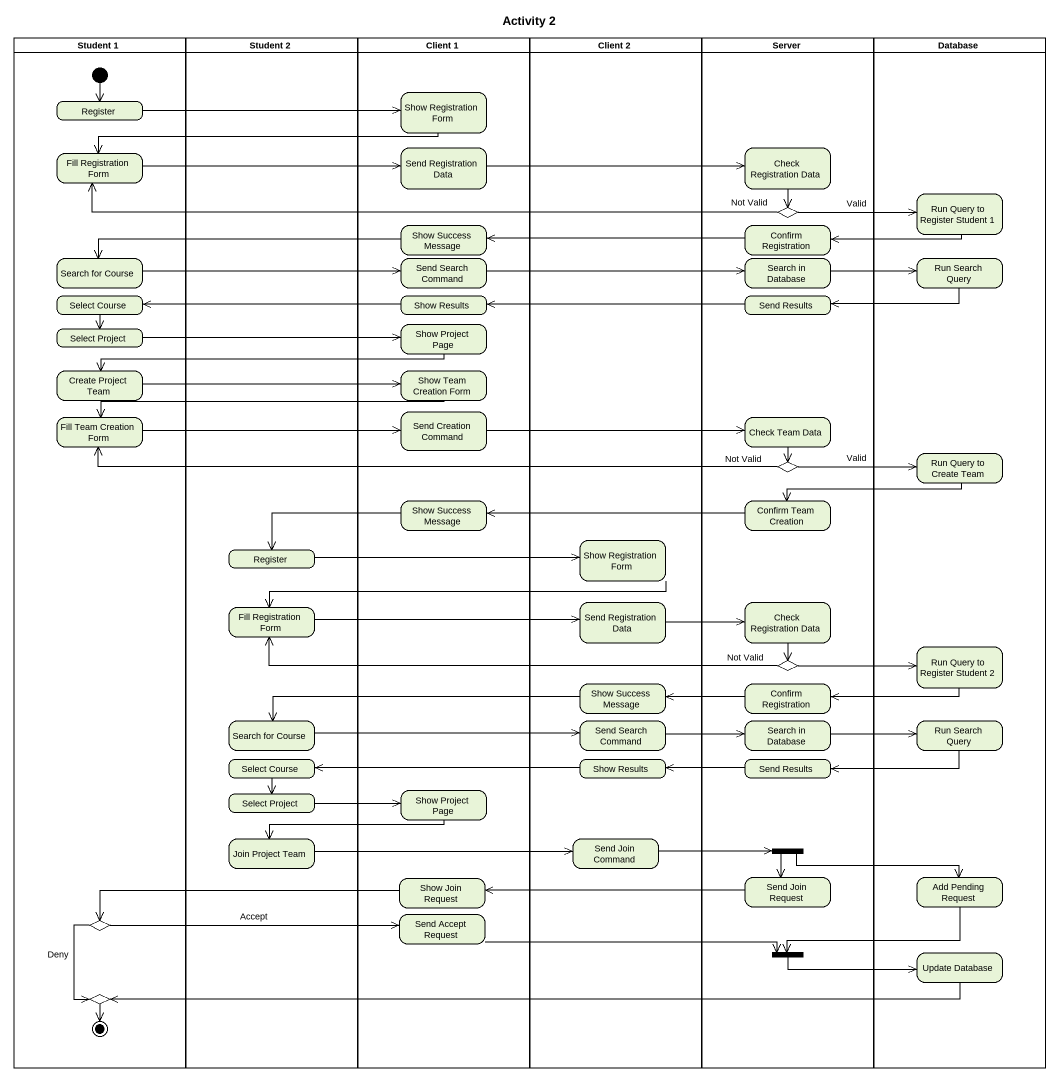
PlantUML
@startuml
title Activity 2
hide empty description
state "Student 1" as Student_1 <<partition>> {
  state Register
  state "Fill Registration Form" as Fill_Registration_Form
  state "Search for Course" as Search_for_Course
  state "Select Course" as Select_Course
  state "Select Project" as Select_Project
  state "Create Project Team" as Create_Project_Team
  state "Fill Team Creation Form" as Fill_Team_Creation_Form
  state choice4 <<choice>>
  state choice5 <<choice>>
  [*] --> Register
  choice5 --> [*]
}
state "Student 2" as Student_2 <<partition>> {
  state "Register" as Register_2
  state "Fill Registration Form" as Fill_Registration_Form_2
  state "Search for Course" as Search_for_Course_2
  state "Select Course" as Select_Course_2
  state "Select Project" as Select_Project_2
  state "Join Project Team" as Join_Project_Team
}
state "Client 1" as Client_1 <<partition>> {
  state "Show Registration Form" as Show_Registration_Form
  state "Send Registration Data" as Send_Registration_Data
  state "Show Success Message" as Show_Success_Message
  state "Send Search Command" as Send_Search_Command
  state "Show Results" as Show_Results
  state "Show Project Page" as Show_Project_Page
  state "Show Team Creation Form" as Show_Team_Creation_Form
  state "Send Creation Command" as Send_Creation_Command
  state "Show Success Message" as Show_Success_Message_2
  state "Show Project Page" as Show_Project_Page_2
  state "Show Join Request" as Show_Join_Request
  state "Send Accept Request" as Send_Accept_Request
}
state "Client 2" as Client_2 <<partition>> {
  state "Show Registration Form" as Show_Registration_Form_2
  state "Send Registration Data" as Send_Registration_Data_2
  state "Show Success Message" as Show_Success_Message_3
  state "Send Search Command" as Send_Search_Command_2
  state "Show Results" as Show_Results_2
  state "Send Join Command" as Send_Join_Command
}
state Server <<partition>> {
  state "Check Registration Data" as Check_Registration_Data
  state "Confirm Registration" as Confirm_Registration
  state choice1 <<choice>>
  state "Search in Database" as Search_in_Database
  state "Send Results" as Send_Results
  state "Check Team Data" as Check_Team_Data
  state choice2 <<choice>>
  state "Confirm Team Creation" as Confirm_Team_Creation
  state "Check Registration Data" as Check_Registration_Data_2
  state choice3 <<choice>>
  state "Confirm Registration" as Confirm_Registration_2
  state "Search in Database" as Search_in_Database_2
  state "Send Results" as Send_Results_2
  state fork1 <<fork>>
  state "Send Join Request" as Send_Join_Request
  state fork2 <<join>>
}
state "Database" as Database_ <<partition>> {
  state "Run Query to Register Student 1" as Run_Query_to_Register
  state "Run Search Query" as Run_Search_Query
  state "Run Query to Create Team" as Run_Query_to_Create_Team
  state "Run Query to Register Student 2" as Run_Query_to_Register_2
  state "Run Search Query" as Run_Search_Query_2
  state "Add Pending Request" as Add_Pending_Request
  state "Update Database" as Update_Database
}
Register -right-> Show_Registration_Form
Show_Registration_Form -left-> Fill_Registration_Form
Fill_Registration_Form -right-> Send_Registration_Data
Send_Registration_Data -right-> Check_Registration_Data
Check_Registration_Data --> choice1
Run_Query_to_Register -left-> Confirm_Registration
Show_Success_Message -left-> Search_for_Course
Confirm_Registration -left-> Show_Success_Message
choice1 -left-> Fill_Registration_Form : Not Valid
choice1 -right-> Run_Query_to_Register : Valid
Search_for_Course -right-> Send_Search_Command
Send_Search_Command -right-> Search_in_Database
Search_in_Database -right-> Run_Search_Query
Run_Search_Query -left-> Send_Results
Select_Course --> Select_Project
Show_Results -left-> Select_Course
Send_Results -left-> Show_Results
Select_Project -right-> Show_Project_Page
Show_Project_Page -left-> Create_Project_Team
Create_Project_Team -right-> Show_Team_Creation_Form
Show_Team_Creation_Form -left-> Fill_Team_Creation_Form
Fill_Team_Creation_Form -right-> Send_Creation_Command
Send_Creation_Command -right-> Check_Team_Data
Check_Team_Data --> choice2
choice2 -left-> Fill_Team_Creation_Form : Not Valid
choice2 -right-> Run_Query_to_Create_Team : Valid
Run_Query_to_Create_Team -left-> Confirm_Team_Creation
Show_Success_Message_2 -left-> Register_2
Confirm_Team_Creation -left-> Show_Success_Message_2
Show_Registration_Form_2 -left-> Fill_Registration_Form_2
Register_2 -right-> Show_Registration_Form_2
Fill_Registration_Form_2 -right-> Send_Registration_Data_2
Send_Registration_Data_2 -right-> Check_Registration_Data_2
Check_Registration_Data_2 --> choice3
choice3 -left-> Fill_Registration_Form_2 : Not Valid
choice3 -right-> Run_Query_to_Register_2
Run_Query_to_Register_2 -left-> Confirm_Registration_2
Show_Success_Message_3 -left-> Search_for_Course_2
Confirm_Registration_2 -left-> Show_Success_Message_3
Search_for_Course_2 -right-> Send_Search_Command_2
Send_Search_Command_2 -right-> Search_in_Database_2
Search_in_Database_2 -right-> Run_Search_Query_2
Run_Search_Query_2 -left-> Send_Results_2
Select_Course_2 --> Select_Project_2
Show_Results_2 -left-> Select_Course_2
Send_Results_2 -left-> Show_Results_2
Select_Project_2 -right-> Show_Project_Page_2
Show_Project_Page_2 -left-> Join_Project_Team
Join_Project_Team -right-> Send_Join_Command
Send_Join_Command -right-> fork1
fork1 --> Send_Join_Request
fork1 -right-> Add_Pending_Request
Show_Join_Request -left-> choice4
Send_Join_Request -left-> Show_Join_Request
Add_Pending_Request -left-> fork2
choice4 -right-> Send_Accept_Request : Accept
choice4 --> choice5 : Deny
Send_Accept_Request -right-> fork2
fork2 -right-> Update_Database
Update_Database -left-> choice5
@enduml
